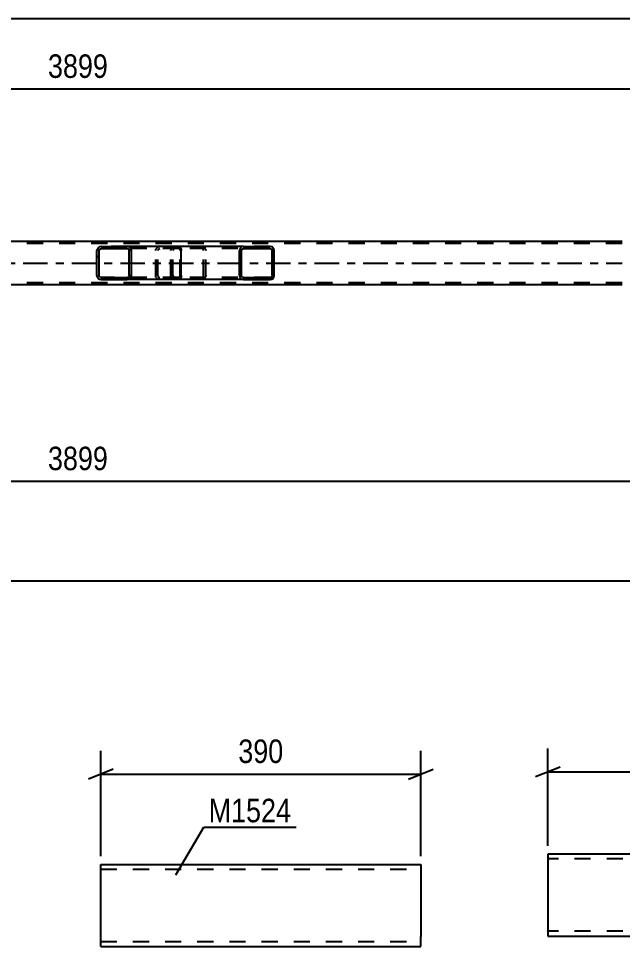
# Model space of a CAD drawing. Header units: millimetres. Extents: x 0 to 841, y 0 to 594.
# Drawn here: x 655.3 to 728.9, y 140.9 to 253.9 of the extents above; entities that cross this region are included whole.
import ezdxf

# ---------------------------------------------------------------- set-up
doc = ezdxf.new("R2010")
doc.units = ezdxf.units.MM
doc.linetypes.add('DXK_LINE_DOT2', pattern=[3.9198, 1.9599, -1.9599])
doc.linetypes.add('DXK_LINE_DOT3', pattern=[5.9187, 2.979, -0.9799, 0.9799, -0.9799])
doc.styles.add('Arial Narrow', font='ARIALN.TTF', dxfattribs={"height": 0.2})

# ---------------------------------------------------------------- blocks, each defined once
blk = doc.blocks.new('Part-717034467-3149 - 3060')
at = {"color": 2, "linetype": 'Continuous'}
for p, q in [((728.88, 226.75), (69.96, 226.75)), ((728.88, 221.47), (592.88, 221.47))]:
    blk.add_line(p, q, dxfattribs=at)
at = {"color": 7, "linetype": 'DXK_LINE_DOT2'}
for p, q in [((728.88, 226.51), (69.96, 226.51)), ((728.88, 221.71), (69.96, 221.71))]:
    blk.add_line(p, q, dxfattribs=at)
at = {"color": 7, "linetype": 'DXK_LINE_DOT3'}
blk.add_line((69.96, 224.11), (728.88, 224.11), dxfattribs=at)
blk = doc.blocks.new('Part-717034467-3216 - 3060')
at = {"linetype": 'Continuous'}
h = blk.add_hatch(dxfattribs=at)
h.set_pattern_fill('', scale=0.7, style=0, pattern_type=0)
h.set_pattern_definition([(45, (669.0564, 225.8123), (-1.57154, 1.57154), [])])
h.paths.add_polyline_path([(669.09, 225.63), (669.06, 225.81), (668.95, 225.97), (668.78, 226.07), (668.59, 226.11), (665.41, 226.11), (665.22, 226.07), (665.05, 225.97), (664.94, 225.81), (664.9, 225.63), (664.9, 222.59), (664.94, 222.4), (665.05, 222.25), (665.22, 222.15), (665.41, 222.11), (668.59, 222.11), (668.78, 222.15), (668.95, 222.25), (669.06, 222.4), (669.09, 222.59)])
h.paths.add_polyline_path([(668.82, 222.5), (668.77, 222.42), (668.69, 222.37), (668.59, 222.35), (665.41, 222.35), (665.31, 222.37), (665.23, 222.42), (665.18, 222.5), (665.16, 222.59), (665.16, 225.63), (665.18, 225.72), (665.23, 225.8), (665.31, 225.85), (665.41, 225.87), (668.59, 225.87), (668.69, 225.85), (668.77, 225.8), (668.82, 225.72), (668.84, 225.63), (668.84, 222.59)])
at = {"color": 2, "linetype": 'Continuous'}
for p, q in [((665.41, 226.11), (665.22, 226.07)), ((665.41, 226.11), (668.59, 226.11)), ((674.89, 226.11), (668.59, 226.11)), ((668.78, 226.07), (668.59, 226.11)), ((674.89, 226.11), (675, 226.07)), ((675, 226.07), (675.08, 225.97)), ((664.94, 225.81), (664.9, 225.63)), ((664.9, 222.59), (664.9, 225.63)), ((665.16, 225.63), (665.18, 225.72)), ((665.16, 222.59), (665.16, 225.63)), ((665.18, 225.72), (665.23, 225.8)), ((665.23, 225.8), (665.31, 225.85)), ((665.31, 225.85), (665.41, 225.87)), ((665.41, 225.87), (668.59, 225.87)), ((668.59, 225.87), (668.69, 225.85)), ((668.69, 225.85), (668.77, 225.8)), ((668.77, 225.8), (668.82, 225.72)), ((668.82, 225.72), (668.84, 225.63)), ((668.84, 222.59), (668.84, 225.63)), ((669.09, 225.63), (669.06, 225.81)), ((669.09, 222.59), (669.09, 225.63)), ((675.08, 225.97), (675.14, 225.81)), ((675.14, 225.81), (675.16, 225.63)), ((675.16, 222.59), (675.16, 225.63)), ((664.9, 222.59), (664.94, 222.4)), ((665.18, 222.5), (665.16, 222.59)), ((665.23, 222.42), (665.18, 222.5)), ((665.22, 222.15), (665.41, 222.11)), ((665.31, 222.37), (665.23, 222.42)), ((665.41, 222.35), (665.31, 222.37)), ((665.41, 222.35), (668.59, 222.35)), ((665.41, 222.11), (668.59, 222.11)), ((668.69, 222.37), (668.59, 222.35)), ((668.59, 222.11), (668.78, 222.15)), ((674.89, 222.11), (668.59, 222.11)), ((668.77, 222.42), (668.69, 222.37)), ((668.82, 222.5), (668.77, 222.42)), ((668.84, 222.59), (668.82, 222.5)), ((669.06, 222.4), (669.09, 222.59)), ((675, 222.15), (674.89, 222.11)), ((675.08, 222.25), (675, 222.15)), ((675.14, 222.4), (675.08, 222.25)), ((675.16, 222.59), (675.14, 222.4))]:
    blk.add_line(p, q, dxfattribs=at)
at = {"color": 7, "linetype": 'DXK_LINE_DOT2'}
for p, q in [((668.59, 226.11), (665.41, 226.11)), ((672.37, 226.07), (672.56, 226.11)), ((673.9, 225.87), (673.9, 226.11)), ((674.89, 225.87), (665.41, 225.87)), ((672.06, 225.63), (672.09, 225.81)), ((672.06, 222.59), (672.06, 225.63)), ((672.33, 225.72), (672.31, 225.63)), ((672.31, 222.59), (672.31, 225.63)), ((672.38, 225.8), (672.33, 225.72)), ((672.38, 225.8), (672.4, 225.81)), ((672.4, 225.81), (672.46, 225.85)), ((672.46, 225.85), (672.56, 225.87)), ((674.94, 225.85), (674.89, 225.87)), ((674.99, 225.8), (674.94, 225.85)), ((675.02, 225.72), (674.99, 225.8)), ((675.03, 225.63), (675.02, 225.72)), ((675.03, 222.59), (675.03, 225.63)), ((674.89, 222.35), (665.41, 222.35)), ((668.59, 222.11), (665.41, 222.11)), ((672.09, 222.4), (672.06, 222.59)), ((672.31, 222.59), (672.33, 222.5)), ((672.33, 222.5), (672.38, 222.42)), ((672.56, 222.11), (672.37, 222.15)), ((672.38, 222.42), (672.46, 222.37)), ((672.46, 222.37), (672.56, 222.35)), ((673.9, 222.11), (673.9, 222.35)), ((674.89, 222.35), (674.94, 222.37)), ((674.94, 222.37), (674.99, 222.42)), ((674.99, 222.42), (675.02, 222.5)), ((675.02, 222.5), (675.03, 222.59))]:
    blk.add_line(p, q, dxfattribs=at)
at = {"color": 2, "linetype": 'Continuous'}
for centre, start, end in [((665.39, 225.61), 111.1941, 156.1506), ((668.61, 225.61), 23.8494, 68.8059), ((665.39, 222.6), 203.8494, 248.8059), ((668.61, 222.6), 291.1941, 336.1506)]:
    blk.add_arc(centre, 0.492, start, end, dxfattribs=at)
at = {"color": 7, "linetype": 'DXK_LINE_DOT2'}
for centre, start, end in [((672.54, 225.61), 111.1941, 156.1506), ((672.54, 222.6), 203.8494, 248.8059)]:
    blk.add_arc(centre, 0.492, start, end, dxfattribs=at)
blk = doc.blocks.new('Part-717034467-3267 - 3060')
at = {"linetype": 'Continuous'}
h = blk.add_hatch(dxfattribs=at)
h.set_pattern_fill('', scale=0.7, style=0, pattern_type=0)
h.set_pattern_definition([(45, (686.468, 225.8123), (-1.57154, 1.57154), [])])
h.paths.add_polyline_path([(686.51, 225.63), (686.47, 225.81), (686.36, 225.97), (686.19, 226.07), (686, 226.11), (682.76, 226.11), (682.57, 226.07), (682.4, 225.97), (682.29, 225.81), (682.25, 225.63), (682.25, 222.59), (682.29, 222.4), (682.4, 222.25), (682.57, 222.15), (682.76, 222.11), (686, 222.11), (686.19, 222.15), (686.36, 222.25), (686.47, 222.4), (686.51, 222.59)])
h.paths.add_polyline_path([(686.23, 222.5), (686.18, 222.42), (686.09, 222.37), (686, 222.35), (682.76, 222.35), (682.66, 222.37), (682.58, 222.42), (682.53, 222.5), (682.51, 222.59), (682.51, 225.63), (682.53, 225.72), (682.58, 225.8), (682.66, 225.85), (682.76, 225.87), (686, 225.87), (686.09, 225.85), (686.18, 225.8), (686.23, 225.72), (686.25, 225.63), (686.25, 222.59)])
at = {"color": 7, "linetype": 'DXK_LINE_DOT2'}
for p, q in [((674.22, 226.07), (674.41, 226.11)), ((674.89, 226.11), (674.41, 226.11)), ((677.65, 226.11), (677.84, 226.07)), ((686, 226.11), (682.76, 226.11)), ((673.9, 225.63), (673.94, 225.81)), ((673.9, 222.59), (673.9, 225.63)), ((674.18, 225.72), (674.16, 225.63)), ((674.16, 222.59), (674.16, 225.63)), ((674.23, 225.8), (674.18, 225.72)), ((674.31, 225.85), (674.23, 225.8)), ((674.41, 225.87), (674.31, 225.85)), ((686, 225.87), (674.41, 225.87)), ((677.74, 225.85), (677.65, 225.87)), ((677.83, 225.8), (677.74, 225.85)), ((677.88, 225.72), (677.83, 225.8)), ((677.9, 225.63), (677.88, 225.72)), ((677.9, 222.59), (677.9, 225.63)), ((678.12, 225.81), (678.16, 225.63)), ((678.16, 222.59), (678.16, 225.63)), ((673.94, 222.4), (673.9, 222.59)), ((674.16, 222.59), (674.18, 222.5)), ((674.18, 222.5), (674.23, 222.42)), ((674.41, 222.11), (674.22, 222.15)), ((674.23, 222.42), (674.31, 222.37)), ((674.31, 222.37), (674.41, 222.35)), ((686, 222.35), (674.41, 222.35)), ((674.89, 222.11), (674.41, 222.11)), ((677.65, 222.35), (677.74, 222.37)), ((677.84, 222.15), (677.65, 222.11)), ((677.74, 222.37), (677.83, 222.42)), ((677.83, 222.42), (677.88, 222.5)), ((677.88, 222.5), (677.9, 222.59)), ((678.16, 222.59), (678.12, 222.4)), ((686, 222.11), (682.76, 222.11))]:
    blk.add_line(p, q, dxfattribs=at)
at = {"color": 2, "linetype": 'Continuous'}
for p, q in [((682.76, 226.11), (674.89, 226.11)), ((682.76, 226.11), (682.57, 226.07)), ((682.76, 226.11), (686, 226.11)), ((686.19, 226.07), (686, 226.11)), ((682.29, 225.81), (682.25, 225.63)), ((682.25, 222.59), (682.25, 225.63)), ((682.51, 225.63), (682.53, 225.72)), ((682.51, 222.59), (682.51, 225.63)), ((682.53, 225.72), (682.58, 225.8)), ((682.58, 225.8), (682.66, 225.85)), ((682.66, 225.85), (682.76, 225.87)), ((682.76, 225.87), (686, 225.87)), ((686, 225.87), (686.09, 225.85)), ((686.09, 225.85), (686.18, 225.8)), ((686.18, 225.8), (686.23, 225.72)), ((686.23, 225.72), (686.25, 225.63)), ((686.25, 222.59), (686.25, 225.63)), ((686.51, 225.63), (686.47, 225.81)), ((686.51, 222.59), (686.51, 225.63)), ((682.76, 222.11), (674.89, 222.11)), ((682.25, 222.59), (682.29, 222.4)), ((682.53, 222.5), (682.51, 222.59)), ((682.58, 222.42), (682.53, 222.5)), ((682.57, 222.15), (682.76, 222.11)), ((682.66, 222.37), (682.58, 222.42)), ((682.76, 222.35), (682.66, 222.37)), ((682.76, 222.35), (686, 222.35)), ((682.76, 222.11), (686, 222.11)), ((686.09, 222.37), (686, 222.35)), ((686, 222.11), (686.19, 222.15)), ((686.18, 222.42), (686.09, 222.37)), ((686.23, 222.5), (686.18, 222.42)), ((686.25, 222.59), (686.23, 222.5)), ((686.47, 222.4), (686.51, 222.59))]:
    blk.add_line(p, q, dxfattribs=at)
at = {"color": 7, "linetype": 'DXK_LINE_DOT2'}
for centre, start, end in [((674.39, 225.61), 110.7583, 155.6801), ((677.67, 225.61), 24.3199, 69.2417), ((674.39, 222.61), 204.3199, 249.2417), ((677.67, 222.61), 290.7583, 335.6801)]:
    blk.add_arc(centre, 0.496, start, end, dxfattribs=at)
at = {"color": 2, "linetype": 'Continuous'}
for centre, start, end in [((682.74, 225.61), 110.7583, 155.68), ((686.02, 225.61), 24.32, 69.2417), ((682.74, 222.61), 204.32, 249.2417), ((686.02, 222.61), 290.7583, 335.68)]:
    blk.add_arc(centre, 0.496, start, end, dxfattribs=at)
blk = doc.blocks.new('Part-717034467-7345 - 7339')
at = {"color": 2, "linetype": 'Continuous'}
for p, q in [((665.36, 150.86), (665.36, 150.86)), ((665.36, 150.86), (704.37, 150.86)), ((665.36, 140.95), (665.36, 150.86)), ((704.37, 150.86), (704.37, 150.86)), ((704.37, 150.86), (704.37, 150.77)), ((704.37, 150.77), (704.37, 142.06)), ((704.37, 140.86), (704.37, 142.06)), ((665.36, 140.86), (665.36, 140.95)), ((665.36, 140.86), (665.36, 140.86)), ((665.36, 140.86), (704.37, 140.86)), ((704.37, 140.86), (704.37, 140.86))]:
    blk.add_line(p, q, dxfattribs=at)
at = {"color": 7, "linetype": 'DXK_LINE_DOT2'}
for p, q in [((665.36, 150.86), (704.37, 150.86)), ((665.36, 150.86), (665.36, 150.86)), ((665.36, 150.26), (665.36, 150.26)), ((665.36, 150.26), (704.37, 150.26)), ((665.36, 150.26), (704.37, 150.26)), ((665.36, 149.66), (665.36, 149.66)), ((665.36, 149.66), (665.36, 149.66)), ((704.37, 150.26), (704.37, 150.26)), ((704.37, 149.66), (704.37, 149.66)), ((704.37, 149.66), (704.37, 149.66)), ((665.36, 141.46), (665.36, 141.51)), ((665.36, 141.46), (665.36, 141.46)), ((665.36, 141.46), (704.37, 141.46)), ((665.36, 141.46), (704.37, 141.46)), ((704.37, 141.51), (704.37, 141.83)), ((704.37, 141.46), (704.37, 141.51)), ((704.37, 141.46), (704.37, 141.46)), ((665.36, 140.86), (704.37, 140.86))]:
    blk.add_line(p, q, dxfattribs=at)
blk = doc.blocks.new('Part-717034467-22180 - 22179')
at = {"color": 2, "linetype": 'Continuous'}
for p, q in [((756.41, 152.12), (719.82, 152.12)), ((719.82, 152.12), (719.82, 142.22)), ((756.41, 143.32), (756.41, 152.12)), ((756.41, 142.12), (756.41, 143.32)), ((719.82, 142.22), (719.82, 142.12)), ((719.82, 142.12), (756.41, 142.12))]:
    blk.add_line(p, q, dxfattribs=at)
at = {"color": 7, "linetype": 'DXK_LINE_DOT2'}
for p, q in [((756.41, 151.52), (719.82, 151.52)), ((756.41, 151.52), (756.41, 151.48)), ((756.41, 151.48), (756.41, 151.52)), ((756.41, 151.38), (756.41, 151.48)), ((756.41, 151.48), (756.41, 151.38)), ((719.82, 142.72), (719.82, 142.77)), ((756.41, 142.72), (719.82, 142.72)), ((756.41, 142.77), (756.41, 143.09)), ((756.41, 142.72), (756.41, 142.77))]:
    blk.add_line(p, q, dxfattribs=at)
blk = doc.blocks.new('StraightDimension-717034467-3451 - 3060')
at = {"color": 7, "linetype": 'Continuous'}
for p, q in [((737.5, 220.47), (737.5, 187.09)), ((587.68, 220.07), (587.68, 187.09)), ((589.18, 198.13), (586.18, 196.93)), ((736, 196.93), (739, 198.13)), ((587.68, 197.53), (737.5, 197.53))]:
    blk.add_line(p, q, dxfattribs=at)
at = {"color": 0}
blk.add_wipeout([(666.85, 198.28), (666.85, 202.48), (658.33, 202.48), (658.33, 198.28)], dxfattribs=at)
at = {"color": 3, "style": 'Arial Narrow'}
blk.add_text('3899', height=2.863, dxfattribs=at).set_placement((658.93, 198.88))
at = {"color": 0, "linetype": 'Continuous'}
blk.add_wipeout([(736.9, 196.83), (732.7, 196.83), (732.7, 186.49), (736.9, 186.49)], dxfattribs=at)
at = {"color": 3, "linetype": 'Continuous', "style": 'Arial Narrow'}
blk.add_text('18326', height=2.863, rotation=90.0002, dxfattribs=at).set_placement((736.3, 187.09))
blk = doc.blocks.new('StraightDimension-717034467-3458 - 3060')
at = {"color": 7, "linetype": 'Continuous'}
for p, q in [((587.68, 228.15), (587.68, 248.17)), ((737.5, 227.75), (737.5, 248.17)), ((589.18, 245.92), (586.18, 244.72)), ((587.68, 245.32), (737.5, 245.32)), ((736, 244.72), (739, 245.92))]:
    blk.add_line(p, q, dxfattribs=at)
at = {"color": 0}
blk.add_wipeout([(666.85, 246.07), (666.85, 250.27), (658.33, 250.27), (658.33, 246.07)], dxfattribs=at)
at = {"color": 3, "style": 'Arial Narrow'}
blk.add_text('3899', height=2.863, dxfattribs=at).set_placement((658.93, 246.67))
blk = doc.blocks.new('StraightDimension-717034467-3575 - 3060')
at = {"color": 7, "linetype": 'Continuous'}
blk.add_line((60.7, 185.42), (738.14, 185.42), dxfattribs=at)
blk = doc.blocks.new('StraightDimension-717034467-8409 - 3060')
at = {"color": 7, "linetype": 'Continuous'}
blk.add_line((61.34, 253.9), (737.5, 253.9), dxfattribs=at)
blk = doc.blocks.new('StraightDimension-717034467-7347 - 7339')
at = {"color": 7, "linetype": 'Continuous'}
for p, q in [((665.36, 151.86), (665.36, 164.71)), ((704.37, 151.86), (704.37, 164.71)), ((666.86, 162.46), (663.86, 161.26)), ((665.36, 161.86), (704.37, 161.86)), ((702.87, 161.26), (705.87, 162.46))]:
    blk.add_line(p, q, dxfattribs=at)
at = {"color": 0}
blk.add_wipeout([(688.2, 162.61), (688.2, 166.81), (681.52, 166.81), (681.52, 162.61)], dxfattribs=at)
at = {"color": 3, "style": 'Arial Narrow'}
blk.add_text('390', height=2.863, dxfattribs=at).set_placement((682.12, 163.21))
blk = doc.blocks.new('StraightDimension-717034467-22230 - 22179')
at = {"color": 7, "linetype": 'Continuous'}
for p, q in [((719.82, 153.12), (719.82, 164.97)), ((756.41, 153.12), (756.41, 164.97)), ((721.32, 162.72), (718.32, 161.52)), ((719.82, 162.12), (756.41, 162.12)), ((754.91, 161.52), (757.91, 162.72))]:
    blk.add_line(p, q, dxfattribs=at)
at = {"color": 0}
blk.add_wipeout([(741.46, 162.87), (741.46, 167.07), (734.77, 167.07), (734.77, 162.87)], dxfattribs=at)
at = {"color": 3, "style": 'Arial Narrow'}
blk.add_text('366', height=2.863, dxfattribs=at).set_placement((735.37, 163.47))
blk = doc.blocks.new('Mark-717034467-7341 - 7339')
at = {"color": 30, "linetype": 'Continuous'}
for p, q in [((674.52, 149.59), (677.91, 155.39)), ((677.91, 155.39), (689.16, 155.39))]:
    blk.add_line(p, q, dxfattribs=at)
at = {"color": 0}
blk.add_wipeout([(688.56, 155.99), (688.56, 158.99), (678.51, 158.99), (678.51, 155.99)], dxfattribs=at)
blk.add_wipeout([(688.56, 155.99), (688.56, 158.99), (678.51, 158.99), (678.51, 155.99)], dxfattribs=at)
at = {"color": 3, "style": 'Arial Narrow'}
blk.add_text('M1524', height=2.863, dxfattribs=at).set_placement((678.51, 155.99))

msp = doc.modelspace()

# ---------------------------------------------------------------- block references
for name in ['StraightDimension-717034467-3458 - 3060', 'Part-717034467-3149 - 3060', 'Part-717034467-3216 - 3060', 'Part-717034467-3267 - 3060', 'StraightDimension-717034467-3451 - 3060', 'StraightDimension-717034467-7347 - 7339', 'StraightDimension-717034467-22230 - 22179', 'Part-717034467-22180 - 22179', 'Part-717034467-7345 - 7339']:
    msp.add_blockref(name, (0, 0))

# ---------------------------------------------------------------- next in the draw order: block references
for name in ['StraightDimension-717034467-8409 - 3060', 'StraightDimension-717034467-3575 - 3060', 'Mark-717034467-7341 - 7339']:
    msp.add_blockref(name, (0, 0))

doc.saveas('drawing.dxf')
